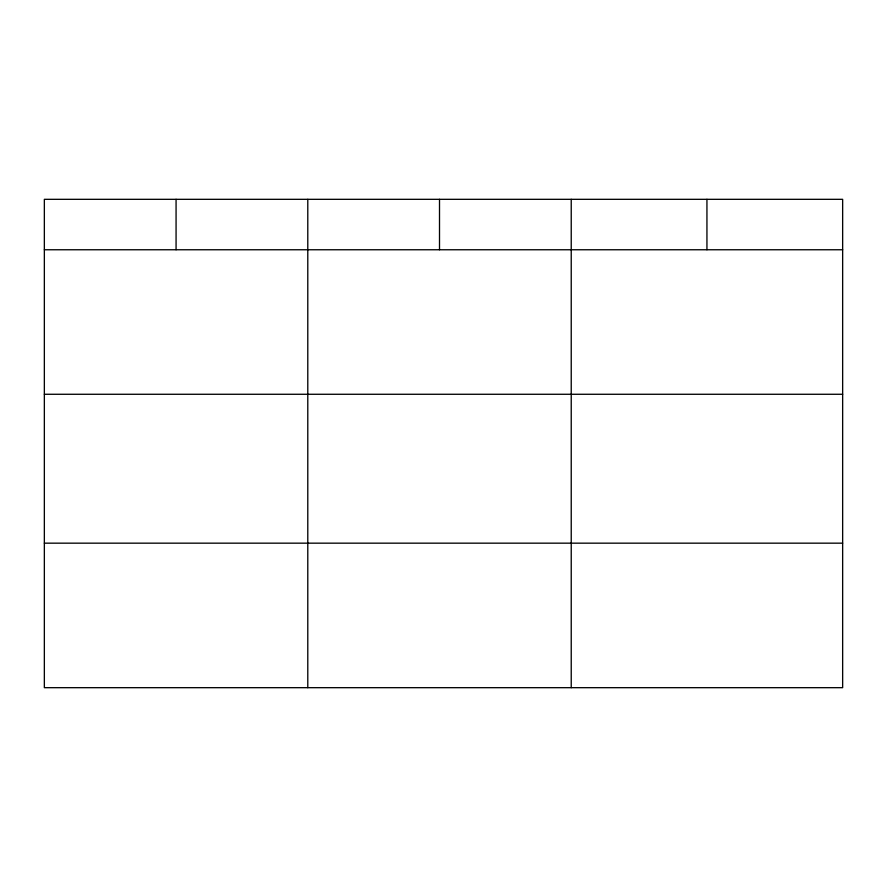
<?xml version="1.0" encoding="UTF-8"?>
<svg xmlns="http://www.w3.org/2000/svg" width="887" height="887" viewBox="0 0 887 887"><rect width="100%" height="100%" fill="white"/><g stroke="black" fill="none" stroke-linecap="round" stroke-linejoin="round"><path stroke-width="1.33" d="M842.65 394.272L842.65 199.32L44.35 199.32L44.35 687.68L842.65 687.68L842.65 394.272L44.35 394.272M44.35 249.757L842.65 249.757M44.35 543.166L842.65 543.166M706.939 199.32L706.939 249.757M571.228 199.32L571.228 687.68M439.508 199.32L439.508 249.757M307.789 199.32L307.789 687.68M176.07 199.32L176.07 249.757"/></g></svg>
